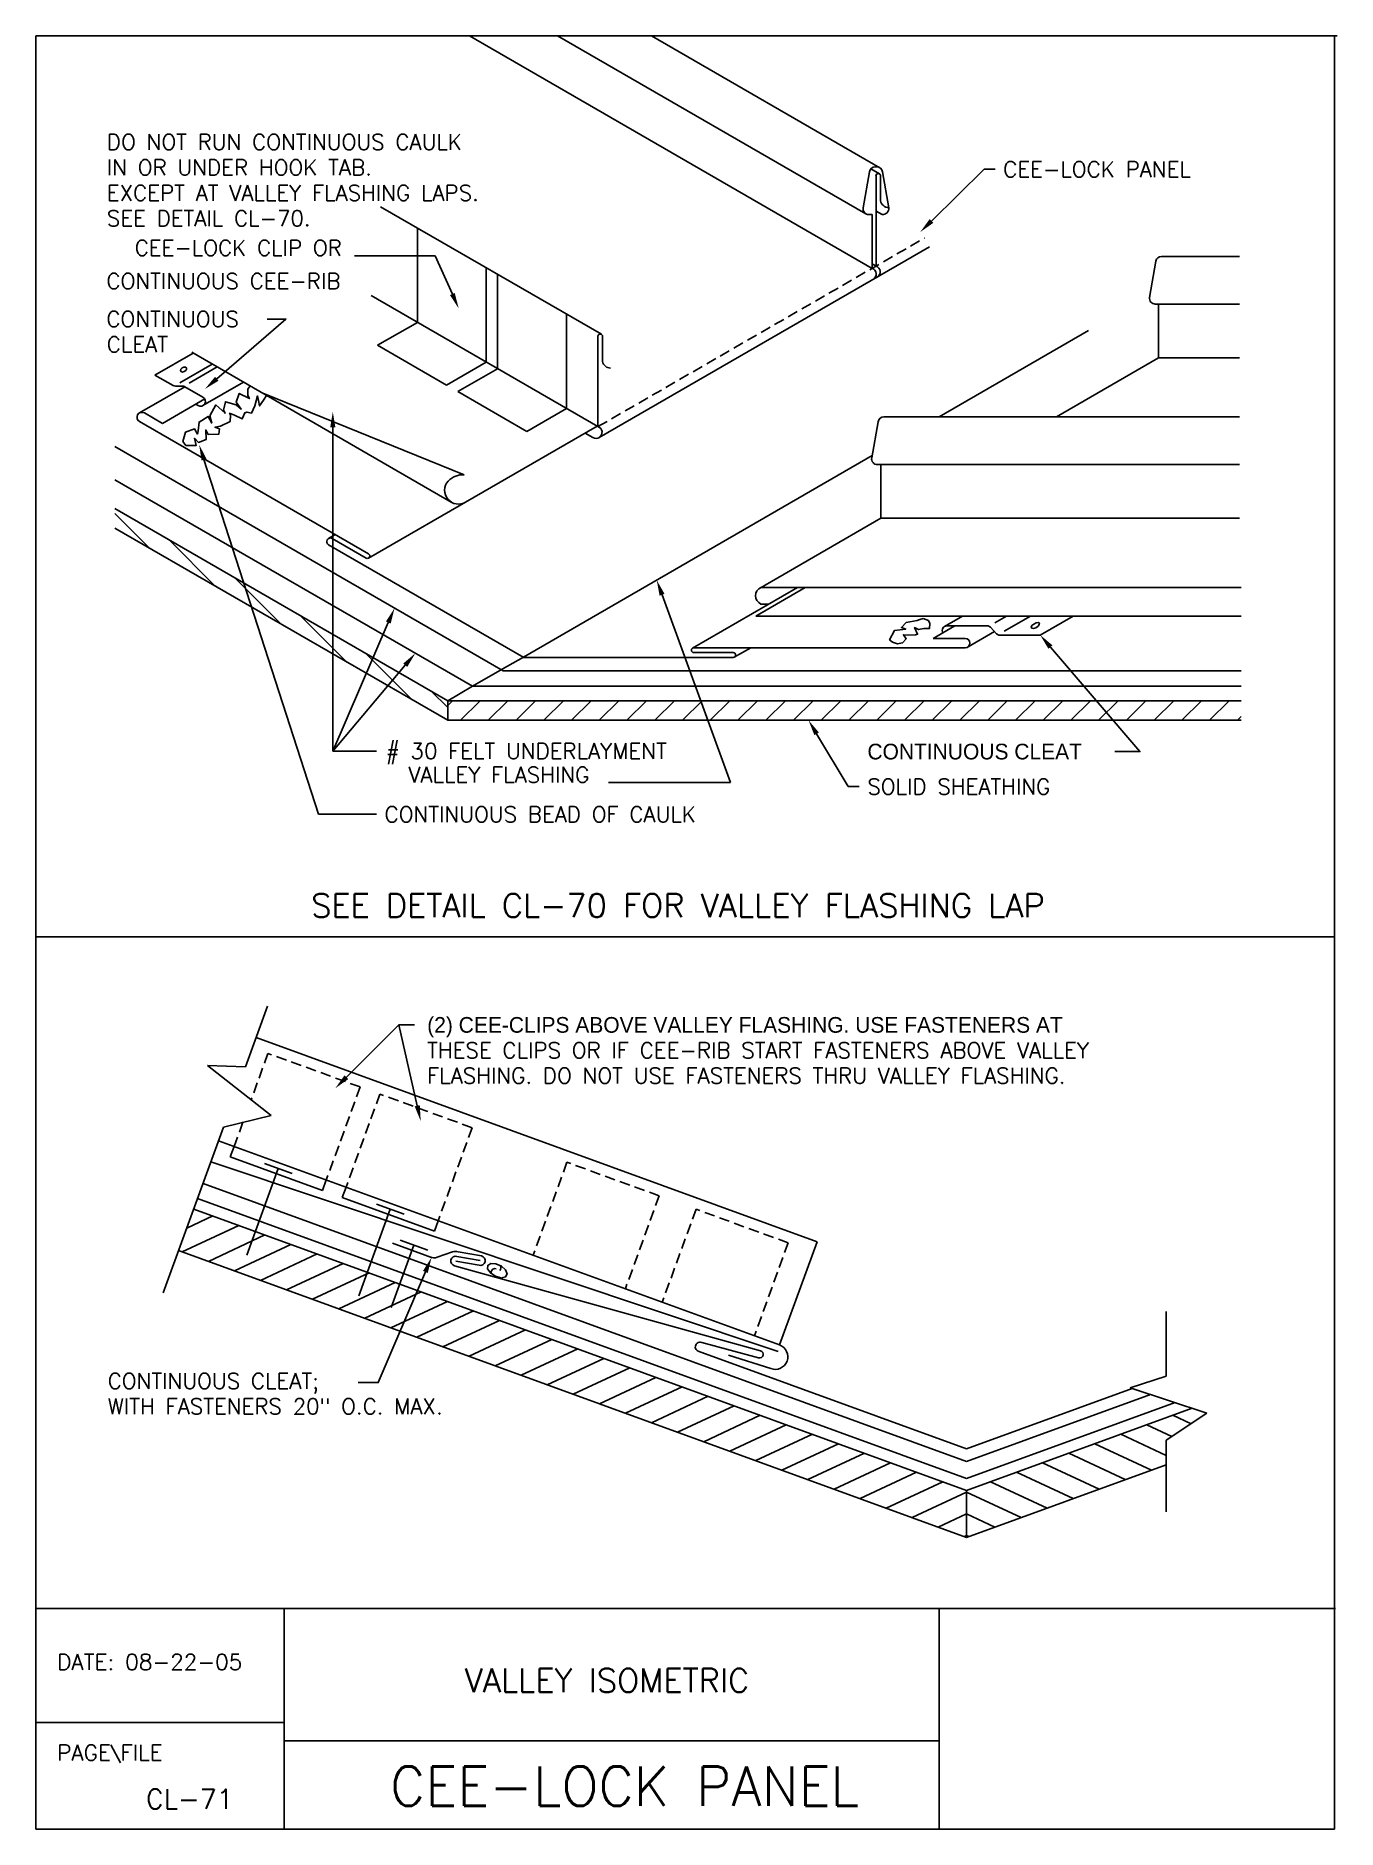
# Model space of a CAD drawing. Extents: x -1.3 to 31.8, y -2.2 to 43.5.
import ezdxf
from ezdxf.enums import TextEntityAlignment as Align

# ---------------------------------------------------------------- set-up
doc = ezdxf.new("R2010")
doc.units = 0
doc.header["$LTSCALE"] = 0.53332
doc.header["$MEASUREMENT"] = 0
doc.linetypes.add('HIDDENX2', pattern=[0.75, 0.5, -0.25])
doc.layers.get('0').update_dxf_attribs({"linetype": 'CONTINUOUS'})
for name, color, linetype in [('1', 7, 'CONTINUOUS'), ('BORDER', 7, 'CONTINUOUS'), ('CMP-FLSH', 7, 'CONTINUOUS'), ('DIM-TXT', 7, 'CONTINUOUS'), ('STRCTR', 7, 'CONTINUOUS')]:
    doc.layers.add(name, color=color, linetype=linetype)
doc.styles.add('AU101S01', font='SIMPLEX.SHX')
doc.styles.add('ROMANS', font='romans', dxfattribs={"height": 0.4})

# ---------------------------------------------------------------- blocks, each defined once
blk = doc.blocks.new('*X0')
at = {"color": 0, "linetype": 'CONTINUOUS'}
for p, q in [((8.489, 30.402), (7.605, 31.286)), ((10.162, 29.436), (8.979, 30.619)), ((11.835, 28.47), (10.652, 29.653)), ((13.508, 27.504), (12.325, 28.687)), ((15.181, 26.538), (13.998, 27.721)), ((16.089, 26.337), (15.671, 26.755))]:
    blk.add_line(p, q, dxfattribs=at)
blk = doc.blocks.new('*X1')
at = {"color": 0, "linetype": 'CONTINUOUS'}
for p, q in [((10.13, 26.394), (10.251, 26.514)), ((10.458, 26.014), (10.958, 26.514)), ((11.165, 26.014), (11.665, 26.514)), ((11.872, 26.014), (12.372, 26.514)), ((12.579, 26.014), (13.079, 26.514)), ((13.286, 26.014), (13.786, 26.514)), ((13.993, 26.014), (14.493, 26.514)), ((14.7, 26.014), (15.2, 26.514)), ((15.407, 26.014), (15.907, 26.514)), ((16.114, 26.014), (16.614, 26.514)), ((16.822, 26.014), (17.322, 26.514)), ((17.529, 26.014), (18.029, 26.514)), ((18.236, 26.014), (18.736, 26.514)), ((18.943, 26.014), (19.443, 26.514)), ((19.65, 26.014), (20.15, 26.514)), ((20.357, 26.014), (20.857, 26.514)), ((21.064, 26.014), (21.564, 26.514)), ((21.771, 26.014), (22.271, 26.514)), ((22.478, 26.014), (22.978, 26.514)), ((23.186, 26.014), (23.686, 26.514)), ((23.893, 26.014), (24.393, 26.514)), ((24.6, 26.014), (25.1, 26.514)), ((25.307, 26.014), (25.807, 26.514)), ((26.014, 26.014), (26.514, 26.514)), ((26.721, 26.014), (27.221, 26.514)), ((27.428, 26.014), (27.928, 26.514)), ((28.135, 26.014), (28.635, 26.514)), ((28.842, 26.014), (29.342, 26.514)), ((29.55, 26.014), (30.05, 26.514)), ((30.257, 26.014), (30.353, 26.111))]:
    blk.add_line(p, q, dxfattribs=at)
blk = doc.blocks.new('*X3')
at = {"color": 0, "linetype": 'CONTINUOUS'}
for p, q in [((2.441, 15.482), (3.883, 16.155)), ((2.557, 16.088), (3.219, 16.397)), ((3.106, 15.24), (4.548, 15.913)), ((3.77, 14.999), (5.212, 15.671)), ((4.435, 14.757), (5.877, 15.429)), ((5.099, 14.515), (6.541, 15.187)), ((5.764, 14.273), (7.205, 14.945)), ((6.428, 14.031), (7.87, 14.704)), ((7.092, 13.789), (8.534, 14.462)), ((7.757, 13.548), (9.199, 14.22)), ((8.421, 13.306), (9.863, 13.978)), ((9.086, 13.064), (10.528, 13.736)), ((9.75, 12.822), (11.192, 13.494)), ((10.415, 12.58), (11.857, 13.253)), ((11.079, 12.338), (12.521, 13.011)), ((11.744, 12.096), (13.186, 12.769)), ((12.408, 11.855), (13.85, 12.527)), ((13.073, 11.613), (14.515, 12.285)), ((13.737, 11.371), (15.179, 12.043)), ((14.402, 11.129), (15.844, 11.801)), ((15.066, 10.887), (16.508, 11.56)), ((15.731, 10.645), (17.172, 11.318)), ((16.395, 10.404), (17.837, 11.076)), ((17.059, 10.162), (18.501, 10.834)), ((17.724, 9.92), (19.166, 10.592)), ((18.388, 9.678), (19.83, 10.35)), ((19.053, 9.436), (20.495, 10.109)), ((19.717, 9.194), (21.159, 9.867)), ((20.382, 8.952), (21.824, 9.625)), ((21.046, 8.711), (22.432, 9.357)), ((21.711, 8.469), (22.432, 8.805)), ((22.375, 8.227), (22.432, 8.254))]:
    blk.add_line(p, q, dxfattribs=at)

msp = doc.modelspace()

# ---------------------------------------------------------------- linework, layer by layer
at = {"color": 5, "linetype": 'CONTINUOUS'}
msp.add_line((31.76, 41.88), (31.76, 0), dxfattribs=at)
at = {"layer": '1', "color": 5}
for p, q in [((31.823, 43.457), (-1.343, 43.457)), ((-1.343, 43.457), (-1.343, -2.244)), ((31.756, -2.244), (31.756, 43.457)), ((-1.343, 3.381), (31.778, 3.381)), ((4.982, -2.244), (4.982, 3.368)), ((21.684, 3.381), (21.684, 0.569)), ((21.684, 0.569), (21.684, -2.244)), ((4.982, 0.006), (21.684, 0.006)), ((-1.343, -2.244), (31.756, -2.244)), ((26.431, -2.244), (10.397, -2.244))]:
    msp.add_line(p, q, dxfattribs=at)
at = {"layer": 'BORDER', "color": 5}
msp.add_line((-1.343, 20.495), (31.756, 20.495), dxfattribs=at)
at = {"layer": 'CMP-FLSH', "color": 1, "linetype": 'CONTINUOUS'}
for p, q in [((19.971, 37.532), (9.71, 43.457)), ((19.812, 38.921), (11.956, 43.457)), ((20.167, 40.096), (14.347, 43.457)), ((19.902, 39.994), (19.741, 39.073)), ((20.158, 39.944), (19.939, 40.07)), ((20.047, 40.116), (20.093, 40.116)), ((20.07, 39.891), (20.07, 37.589)), ((20.186, 39.252), (20.186, 39.891)), ((20.238, 39.994), (20.399, 39.073)), ((7.442, 39.102), (13.071, 35.852)), ((19.886, 38.901), (19.971, 38.901)), ((19.971, 37.532), (19.971, 38.901)), ((20.227, 38.901), (20.07, 38.992)), ((8.38, 38.561), (8.38, 36.156)), ((13.011, 33.218), (21.432, 38.08)), ((10.134, 37.548), (10.134, 35.143)), ((20.07, 37.589), (19.971, 37.646)), ((27.205, 37.713), (27.044, 36.792)), ((27.35, 37.835), (27.397, 37.835)), ((27.35, 37.835), (29.331, 37.835)), ((10.426, 37.38), (10.426, 34.975)), ((7.201, 36.837), (12.983, 33.498)), ((29.331, 36.62), (27.189, 36.62)), ((27.274, 35.251), (27.274, 36.62)), ((7.367, 35.571), (8.38, 36.156)), ((12.18, 36.367), (12.18, 33.962)), ((12.983, 35.8), (12.983, 33.498)), ((13.1, 35.161), (13.1, 35.8)), ((21.679, 33.746), (25.49, 35.946)), ((1.693, 34.812), (2.665, 35.373)), ((7.367, 35.571), (9.121, 34.558)), ((27.274, 35.251), (24.667, 33.746)), ((27.274, 35.251), (29.331, 35.251)), ((2.153, 34.547), (1.693, 34.812)), ((9.121, 34.558), (10.134, 35.143)), ((9.413, 34.39), (10.426, 34.975)), ((12.983, 34.998), (12.983, 33.498)), ((1.297, 33.846), (2.456, 34.516)), ((2.218, 34.53), (2.392, 34.533)), ((2.916, 34.251), (2.456, 34.516)), ((2.916, 34.034), (3.951, 34.631)), ((9.413, 34.39), (11.167, 33.377)), ((1.881, 33.581), (1.422, 33.846)), ((1.881, 33.581), (2.962, 34.205)), ((2.791, 34.034), (2.728, 34.07)), ((11.167, 33.377), (12.18, 33.962)), ((1.297, 33.63), (7.137, 30.257)), ((7.137, 30.149), (12.961, 33.511)), ((20.122, 33.624), (19.962, 32.703)), ((20.267, 33.746), (29.331, 33.746)), ((20.267, 33.746), (20.314, 33.746)), ((12.654, 33.334), (12.856, 33.218)), ((11.082, 27.627), (19.972, 32.76)), ((29.331, 32.531), (20.106, 32.531)), ((20.192, 31.162), (20.192, 32.531)), ((20.192, 31.162), (17.084, 29.368)), ((29.331, 31.162), (20.192, 31.162)), ((6.115, 30.649), (6.287, 30.748)), ((6.209, 30.649), (7.075, 30.149)), ((6.115, 30.487), (11.09, 27.614)), ((15.397, 27.856), (18.071, 29.4)), ((17.136, 29.4), (29.376, 29.4)), ((17.136, 28.978), (17.341, 28.978)), ((21.523, 28.1), (22.079, 28.421)), ((21.816, 28.405), (22.278, 28.672)), ((21.875, 28.421), (22.902, 28.421)), ((22.988, 28.385), (23.143, 28.222)), ((24.256, 28.186), (25.098, 28.672)), ((21.523, 28.1), (22.346, 28.1)), ((22.418, 27.889), (23.091, 28.277)), ((23.228, 28.186), (24.256, 28.186)), ((11.09, 27.614), (16.428, 27.614)), ((15.411, 27.864), (22.346, 27.864)), ((16.428, 27.739), (15.428, 27.739)), ((16.459, 27.623), (16.878, 27.864)), ((18.568, 12.725), (4.271, 17.929)), ((17.611, 10.096), (3.314, 15.299)), ((3.71, 15.155), (3.613, 14.887)), ((5.962, 14.032), (3.613, 14.887)), ((6.06, 14.3), (5.962, 14.032)), ((6.563, 14.117), (6.466, 13.849)), ((8.815, 12.993), (6.466, 13.849)), ((8.912, 13.262), (8.815, 12.993)), ((7.746, 12.686), (8.741, 12.324)), ((8.888, 12.329), (9.274, 12.466)), ((9.985, 12.246), (9.389, 12.351)), ((9.421, 12.471), (10.017, 12.366)), ((18.568, 12.725), (17.611, 10.096)), ((9.325, 12.111), (17.126, 9.948)), ((9.357, 12.231), (9.953, 12.126)), ((15.629, 10.155), (17.078, 9.767)), ((15.535, 9.938), (22.379, 7.447)), ((16.308, 9.834), (17.391, 9.493)), ((26.603, 8.984), (22.379, 7.447))]:
    msp.add_line(p, q, dxfattribs=at)
at = {"layer": 'CMP-FLSH', "color": 9, "linetype": 'HIDDENX2'}
for p, q in [((12.983, 33.498), (21.304, 38.302)), ((4.573, 17.525), (4.144, 16.345)), ((6.922, 16.67), (4.573, 17.525)), ((6.922, 16.67), (6.06, 14.3)), ((7.426, 16.487), (6.563, 14.117)), ((9.775, 15.632), (7.426, 16.487)), ((3.934, 15.77), (3.71, 15.155)), ((9.775, 15.632), (8.912, 13.262)), ((12.194, 14.751), (11.332, 12.381)), ((14.544, 13.896), (12.194, 14.751)), ((14.544, 13.896), (13.681, 11.526)), ((15.483, 13.554), (14.621, 11.184)), ((17.833, 12.699), (15.483, 13.554)), ((17.833, 12.699), (16.97, 10.329))]:
    msp.add_line(p, q, dxfattribs=at)
at = {"layer": 'CMP-FLSH', "color": 6, "linetype": 'CONTINUOUS'}
for p, q in [((9.244, 31.575), (2.629, 35.394)), ((9.577, 32.272), (4.438, 34.35)), ((10.564, 27.276), (0.67, 32.988)), ((9.789, 26.881), (0.67, 32.146)), ((9.209, 32.154), (9.312, 32.219)), ((9.312, 32.219), (9.459, 32.272)), ((9.459, 32.272), (9.577, 32.272)), ((17.005, 28.672), (18.266, 29.4)), ((17.005, 28.672), (29.376, 28.672)), ((21.19, 28.583), (21.118, 28.56)), ((21.118, 28.56), (21.118, 28.56)), ((21.274, 28.612), (21.19, 28.583)), ((21.406, 28.56), (21.274, 28.612)), ((10.541, 27.315), (11.082, 27.627)), ((9.789, 26.881), (10.541, 27.315)), ((29.376, 27.276), (10.564, 27.276)), ((9.789, 26.881), (29.376, 26.881)), ((17.575, 9.93), (3.12, 14.766)), ((5.189, 14.465), (4.484, 14.722)), ((22.379, 7.125), (2.917, 14.209)), ((4.033, 12.387), (4.836, 14.593)), ((22.379, 6.693), (2.778, 13.827)), ((6.886, 11.349), (7.689, 13.555)), ((8.041, 13.427), (7.337, 13.683)), ((7.713, 11.048), (8.292, 12.639)), ((8.644, 12.511), (7.94, 12.767)), ((22.379, 7.125), (27.067, 8.831)), ((22.379, 6.693), (27.691, 8.626))]:
    msp.add_line(p, q, dxfattribs=at)
at = {"layer": 'CMP-FLSH', "color": 3, "linetype": 'CONTINUOUS'}
for p, q in [((2.322, 34.614), (3.152, 35.092)), ((2.563, 34.609), (3.277, 35.02)), ((23.099, 28.498), (23.399, 28.672)), ((23.333, 28.282), (24.008, 28.672)), ((8.377, 16.191), (7.908, 18.252))]:
    msp.add_line(p, q, dxfattribs=at)
at = {"layer": 'CMP-FLSH', "color": 5, "linetype": 'CONTINUOUS'}
msp.add_line((-1.343, 0.477), (4.982, 0.477), dxfattribs=at)
at = {"layer": 'CMP-FLSH', "color": 3, "linetype": 'CONTINUOUS', "flags": 128}
msp.add_lwpolyline([(3.268, 34.718), (5.028, 36.239), (4.55, 36.239)], dxfattribs=at)
at = {"layer": 'CMP-FLSH', "color": 6, "linetype": 'CONTINUOUS', "flags": 128}
for points in [[(2.493, 34.993), (2.467, 35.013), (2.427, 35.013), (2.385, 34.994), (2.355, 34.962), (2.347, 34.926), (2.362, 34.899), (2.397, 34.889), (2.44, 34.899), (2.477, 34.925), (2.497, 34.961)], [(24.233, 28.487), (24.202, 28.503), (24.149, 28.496), (24.09, 28.467), (24.045, 28.426), (24.027, 28.386), (24.043, 28.359), (24.087, 28.355), (24.145, 28.373), (24.199, 28.41), (24.232, 28.452)]]:
    msp.add_lwpolyline(points, close=True, dxfattribs=at)
at = {"layer": 'CMP-FLSH', "color": 3, "linetype": 'CONTINUOUS', "extrusion": (0, 0, -1), "flags": 128}
for points in [[(-24.516, 27.882), (-26.797, 25.217), (-26.156, 25.217)], [(-8.584, 11.956), (-7.384, 9.138), (-6.868, 9.138)]]:
    msp.add_lwpolyline(points, dxfattribs=at)
at = {"layer": 'CMP-FLSH', "color": 6, "linetype": 'CONTINUOUS', "extrusion": (0, 0, -1), "flags": 128}
msp.add_lwpolyline([(-10.51, 11.808), (-10.369, 11.847), (-10.243, 11.931), (-10.17, 12.034), (-10.174, 12.124), (-10.253, 12.173), (-10.383, 12.165), (-10.523, 12.103), (-10.63, 12.007), (-10.669, 11.905), (-10.63, 11.831), (-10.524, 11.807)], dxfattribs=at)
at = {"layer": 'CMP-FLSH', "color": 6, "linetype": 'CONTINUOUS'}
for points in [[(2.403, 33.121, 0), (2.468, 33.361, 0), (2.701, 33.441, 0), (2.779, 33.307, 0), (2.792, 33.387, 0), (2.817, 33.614, 0), (3.05, 33.76, 0), (3.141, 33.587, 0), (3.089, 33.774, 0), (3.245, 34.053, 0), (3.478, 33.84, 0), (3.439, 33.92, 0), (3.49, 34.133, 0), (3.762, 34.053, 0), (3.892, 33.947, 0), (3.762, 34.12, 0), (3.84, 34.346, 0), (4.099, 34.213, 0), (4.06, 34.293, 0), (4.06, 34.453, 0), (4.06, 34.453, 0), (4.119, 34.534, 0)], [(2.403, 33.121, 0), (2.481, 33.014, 0), (2.74, 33.014, 0), (2.701, 33.201, 0), (2.804, 33.094, 0), (2.999, 33.174, 0), (2.986, 33.414, 0), (3.05, 33.294, 0), (3.322, 33.307, 0), (3.335, 33.441, 0), (3.219, 33.481, 0), (3.361, 33.507, 0), (3.607, 33.627, 0), (3.62, 33.787, 0), (3.594, 33.84, 0), (3.723, 33.787, 0), (3.918, 33.694, 0), (3.982, 33.854, 0), (4.034, 33.867, 0), (4.151, 33.84, 0), (4.241, 34.027, 0), (4.306, 34.28, 0), (4.332, 34.16, 0), (4.358, 34.027, 0), (4.461, 34.173, 0), (4.535, 34.294, 0)], [(20.491, 28.002, 0), (20.416, 28.067, 0), (20.541, 28.299, 0), (20.83, 28.337, 0), (20.717, 28.376, 0), (20.842, 28.505, 0), (21.118, 28.56, 0)], [(20.491, 28.002, 0), (20.617, 27.964, 0), (20.742, 27.989, 0), (20.842, 28.093, 0), (20.767, 28.196, 0), (20.892, 28.183, 0), (21.08, 28.196, 0), (21.13, 28.209, 0), (21.055, 28.376, 0), (21.155, 28.325, 0), (21.293, 28.35, 0), (21.431, 28.35, 0), (21.443, 28.479, 0), (21.406, 28.56, 0)]]:
    msp.add_polyline3d(points, dxfattribs=at)
at = {"layer": 'CMP-FLSH', "color": 1, "linetype": 'CONTINUOUS'}
for centre, radius, start, end in [((20.047, 39.969), 0.147, 90.0015, 170.0989), ((20.128, 39.891), 0.0583, 0.0187, 179.9813), ((20.093, 39.969), 0.147, 9.9037, 89.9973), ((19.886, 39.048), 0.147, 170.1042, 270.0013), ((20.39, 39.288), 0.206, 189.8617, 270.739), ((20.232, 39.068), 0.167, 268.4588, 1.6987), ((19.921, 37.386), 0.155, 299.7184, 71.1466), ((20.02, 37.443), 0.155, 299.7184, 71.1466), ((27.35, 37.688), 0.147, 90.0015, 170.0989), ((27.189, 36.767), 0.147, 170.1042, 270.0013), ((13.042, 35.8), 0.0583, 0.0187, 179.9813), ((13.303, 35.196), 0.206, 189.8617, 270.739), ((2.215, 34.655), 0.125, 240.0268, 270.9476), ((2.394, 34.408), 0.125, 59.9999, 90.9476), ((1.359, 33.738), 0.125, 59.9999, 239.9999), ((2.853, 34.142), 0.125, 239.9999, 59.9999), ((12.933, 33.352), 0.155, 240, 71.1466), ((20.267, 33.599), 0.147, 90.0015, 170.0989), ((20.106, 32.678), 0.147, 170.1042, 270.0013), ((6.162, 30.568), 0.0939, 60, 240), ((7.106, 30.203), 0.0625, 240, 60), ((17.23, 29.189), 0.231, 114.0071, 245.9929), ((21.875, 28.303), 0.118, 90, 210.0002), ((22.902, 28.303), 0.118, 43.7671, 90), ((22.346, 27.982), 0.118, 270, 90), ((23.228, 28.303), 0.118, 223.7671, 270), ((15.428, 27.802), 0.0625, 90, 270), ((16.428, 27.677), 0.0625, 270, 90), ((9.357, 12.231), 0.124, 75.0002, 255.0002), ((9.357, 12.231), 0.249, 75.0002, 109.419), ((9.985, 12.246), 0.124, 255.0002, 75.0002), ((8.805, 12.564), 0.249, 244.9998, 289.419), ((15.582, 10.046), 0.118, 66.6304, 246.6304), ((17.501, 9.794), 0.321, 250, 70), ((17.102, 9.857), 0.0938, 255, 75)]:
    msp.add_arc(centre, radius, start, end, dxfattribs=at)
at = {"layer": 'CMP-FLSH', "color": 6, "linetype": 'CONTINUOUS'}
for centre, radius, start, end in [((9.429, 31.877), 0.354, 128.5055, 291.4947), ((10.36, 11.94), 0.101, 75.3556, 197.7169), ((10.408, 12.065), 0.1, 315.0476, 32.4277)]:
    msp.add_arc(centre, radius, start, end, dxfattribs=at)
at = {"layer": 'CMP-FLSH', "color": 3, "linetype": 'CONTINUOUS', "extrusion": (0, 0, -1)}
for points in [[(-3.311, 34.667), (-2.965, 34.456), (-3.224, 34.768)], [(-24.465, 27.838), (-24.256, 28.186), (-24.567, 27.925)], [(-8.442, 16.206), (-8.466, 15.801), (-8.312, 16.177)], [(-8.523, 11.982), (-8.741, 12.324), (-8.645, 11.93)]]:
    msp.add_solid(points, dxfattribs=at)
at = {"layer": 'DIM-TXT', "color": 3, "linetype": 'CONTINUOUS'}
for p, q in [((21.483, 38.738), (22.823, 40.057)), ((22.823, 40.057), (23.104, 40.057)), ((8.837, 37.854), (6.781, 37.854)), ((9.272, 36.877), (8.837, 37.854)), ((6.225, 33.477), (6.225, 25.23)), ((2.942, 32.657), (5.861, 23.619)), ((14.616, 29.213), (16.359, 24.425)), ((7.64, 28.505), (6.225, 25.23)), ((8.072, 27.418), (6.225, 25.23)), ((18.556, 25.67), (19.36, 24.324)), ((6.225, 25.23), (7.337, 25.23)), ((16.359, 24.425), (13.256, 24.425)), ((19.36, 24.324), (19.641, 24.324)), ((5.861, 23.619), (7.337, 23.619))]:
    msp.add_line(p, q, dxfattribs=at)
at = {"layer": 'DIM-TXT', "color": 3, "linetype": 'CONTINUOUS', "extrusion": (0, 0, -1), "flags": 128}
msp.add_lwpolyline([(-6.572, 16.92), (-7.908, 18.252), (-8.308, 18.252)], dxfattribs=at)
at = {"layer": 'DIM-TXT', "color": 3, "linetype": 'CONTINUOUS'}
for points in [[(21.53, 38.69), (21.436, 38.785), (21.198, 38.457)], [(9.332, 36.904), (9.211, 36.85), (9.434, 36.512)], [(6.158, 33.477), (6.291, 33.477), (6.225, 33.877)], [(2.879, 32.637), (3.005, 32.678), (2.819, 33.038)], [(14.554, 29.19), (14.679, 29.236), (14.48, 29.589)], [(7.579, 28.531), (7.701, 28.479), (7.799, 28.872)], [(8.021, 27.461), (8.123, 27.375), (8.33, 27.724)], [(18.499, 25.636), (18.613, 25.705), (18.351, 26.014)]]:
    msp.add_solid(points, dxfattribs=at)
at = {"layer": 'DIM-TXT', "color": 3, "linetype": 'CONTINUOUS', "extrusion": (0, 0, -1)}
msp.add_solid([(-6.62, 16.872), (-6.289, 16.637), (-6.525, 16.967)], dxfattribs=at)
at = {"layer": 'STRCTR', "color": 4, "linetype": 'CONTINUOUS'}
for p, q in [((9.153, 26.514), (0.67, 31.412)), ((9.153, 26.014), (0.67, 30.912)), ((9.153, 26.514), (9.789, 26.881)), ((9.153, 26.014), (9.153, 26.514)), ((9.153, 26.514), (29.376, 26.514)), ((9.153, 26.014), (29.376, 26.014)), ((2.681, 13.558), (22.379, 6.388)), ((22.379, 5.191), (2.296, 12.501)), ((28.129, 8.481), (22.379, 6.388)), ((27.639, 8.303), (28.099, 8.089)), ((26.31, 7.819), (27.467, 7.28)), ((26.975, 8.061), (27.612, 7.764)), ((24.981, 7.336), (26.423, 6.663)), ((25.646, 7.577), (27.088, 6.905)), ((22.379, 5.191), (27.467, 7.043)), ((24.317, 7.094), (25.759, 6.421)), ((22.988, 6.61), (24.43, 5.938)), ((23.653, 6.852), (25.094, 6.179)), ((22.379, 6.388), (22.379, 5.191)), ((22.379, 6.342), (23.766, 5.696)), ((22.379, 5.79), (23.101, 5.454)), ((22.379, 5.239), (22.437, 5.212))]:
    msp.add_line(p, q, dxfattribs=at)
at = {"layer": 'STRCTR', "color": 2, "linetype": 'CONTINUOUS'}
for p, q in [((4, 17.183), (4.563, 18.731)), ((3.035, 17.219), (4.652, 15.945)), ((4, 17.183), (3.035, 17.219)), ((3.442, 15.649), (1.903, 11.422)), ((4.652, 15.945), (3.442, 15.649)), ((27.467, 9.299), (27.467, 10.946)), ((27.467, 9.299), (26.548, 9.003)), ((26.548, 9.003), (28.503, 8.358)), ((28.503, 8.358), (27.467, 7.667)), ((27.467, 7.667), (27.467, 5.846))]:
    msp.add_line(p, q, dxfattribs=at)

# ---------------------------------------------------------------- block references
at = {"layer": 'STRCTR', "color": 4, "linetype": 'CONTINUOUS'}
for name, p in [('*X0', (-6.936, 0)), ('*X1', (-0.977, 0)), ('*X3', (-0.053, -3.015))]:
    msp.add_blockref(name, p, dxfattribs=at)

# ---------------------------------------------------------------- texts
at = {"layer": '1', "color": 7, "style": 'AU101S01'}
for s, p in [('DATE: 08-22-05', (-0.802, 1.813)), ('PAGE\\FILE', (-0.802, -0.498))]:
    msp.add_text(s, height=0.405, dxfattribs=at).set_placement(p)
at = {"layer": 'BORDER', "color": 3, "linetype": 'CONTINUOUS', "style": 'ROMANS'}
msp.add_text('VALLEY ISOMETRIC', height=0.6, dxfattribs=at).set_placement((13.213, 1.246), align=Align.CENTER)
at = {"layer": 'BORDER', "color": 5, "style": 'ROMANS'}
msp.add_text('CEE-LOCK PANEL', height=1, dxfattribs=at).set_placement((13.662, -1.146), align=Align.MIDDLE)
at = {"layer": 'BORDER', "color": 2, "linetype": 'CONTINUOUS', "style": 'ROMANS'}
msp.add_text('CL-71', height=0.5, dxfattribs=at).set_placement((2.578, -1.474), align=Align.MIDDLE)
at = {"layer": 'CMP-FLSH', "color": 3, "linetype": 'CONTINUOUS', "style": 'ROMANS'}
for s, p in [('CONTINUOUS', (0.455, 36.039)), ('CONTINUOUS CLEAT;', (0.488, 8.976))]:
    msp.add_text(s, height=0.4, dxfattribs=at).set_placement(p)
at = {"layer": 'CMP-FLSH', "color": 3, "linetype": 'CONTINUOUS'}
msp.add_text('CONTINUOUS CLEAT', height=0.4, dxfattribs=at).set_placement((19.851, 25.017))
at = {"layer": 'DIM-TXT', "color": 4, "linetype": 'CONTINUOUS', "style": 'ROMANS'}
for s, p in [('DO NOT RUN CONTINUOUS CAULK', (0.467, 40.551)), ('IN OR UNDER HOOK TAB.', (0.467, 39.903)), ('EXCEPT AT VALLEY FLASHING LAPS.', (0.467, 39.255)), ('SEE DETAIL CL-70.', (0.467, 38.608))]:
    msp.add_text(s, height=0.4, dxfattribs=at).set_placement(p)
at = {"layer": 'DIM-TXT', "color": 3, "linetype": 'CONTINUOUS', "style": 'ROMANS'}
for s, p in [('CEE-LOCK PANEL', (23.313, 39.857)), ('CONTINUOUS CEE-RIB', (0.456, 37.007)), ('CLEAT', (0.465, 35.393)), ('# 30 FELT UNDERLAYMENT', (7.572, 25.03)), ('SOLID SHEATHING', (19.85, 24.124)), ('CONTINUOUS BEAD OF CAULK', (7.545, 23.419)), ('THESE CLIPS OR IF CEE-RIB START FASTENERS ABOVE VALLEY', (8.631, 17.405)), ('FLASHING. DO NOT USE FASTENERS THRU VALLEY FLASHING.', (8.631, 16.758)), ('WITH FASTENERS 20" O.C. MAX.', (0.489, 8.33))]:
    msp.add_text(s, height=0.4, dxfattribs=at).set_placement(p)
for s, p in [('CEE-LOCK CLIP OR', (6.455, 37.854)), ('VALLEY FLASHING', (12.764, 24.425))]:
    msp.add_text(s, height=0.4, dxfattribs=at).set_placement(p, align=Align.RIGHT)
at = {"layer": 'DIM-TXT', "color": 4, "linetype": 'CONTINUOUS', "style": 'ROMANS'}
msp.add_text('SEE DETAIL CL-70 FOR VALLEY FLASHING LAP', height=0.6, dxfattribs=at).set_placement((15.023, 20.995), align=Align.CENTER)
at = {"layer": 'DIM-TXT', "color": 3, "linetype": 'CONTINUOUS'}
msp.add_text('(2) CEE-CLIPS ABOVE VALLEY FLASHING. USE FASTENERS AT', height=0.4, dxfattribs=at).set_placement((8.631, 18.052))

doc.saveas('drawing.dxf')
